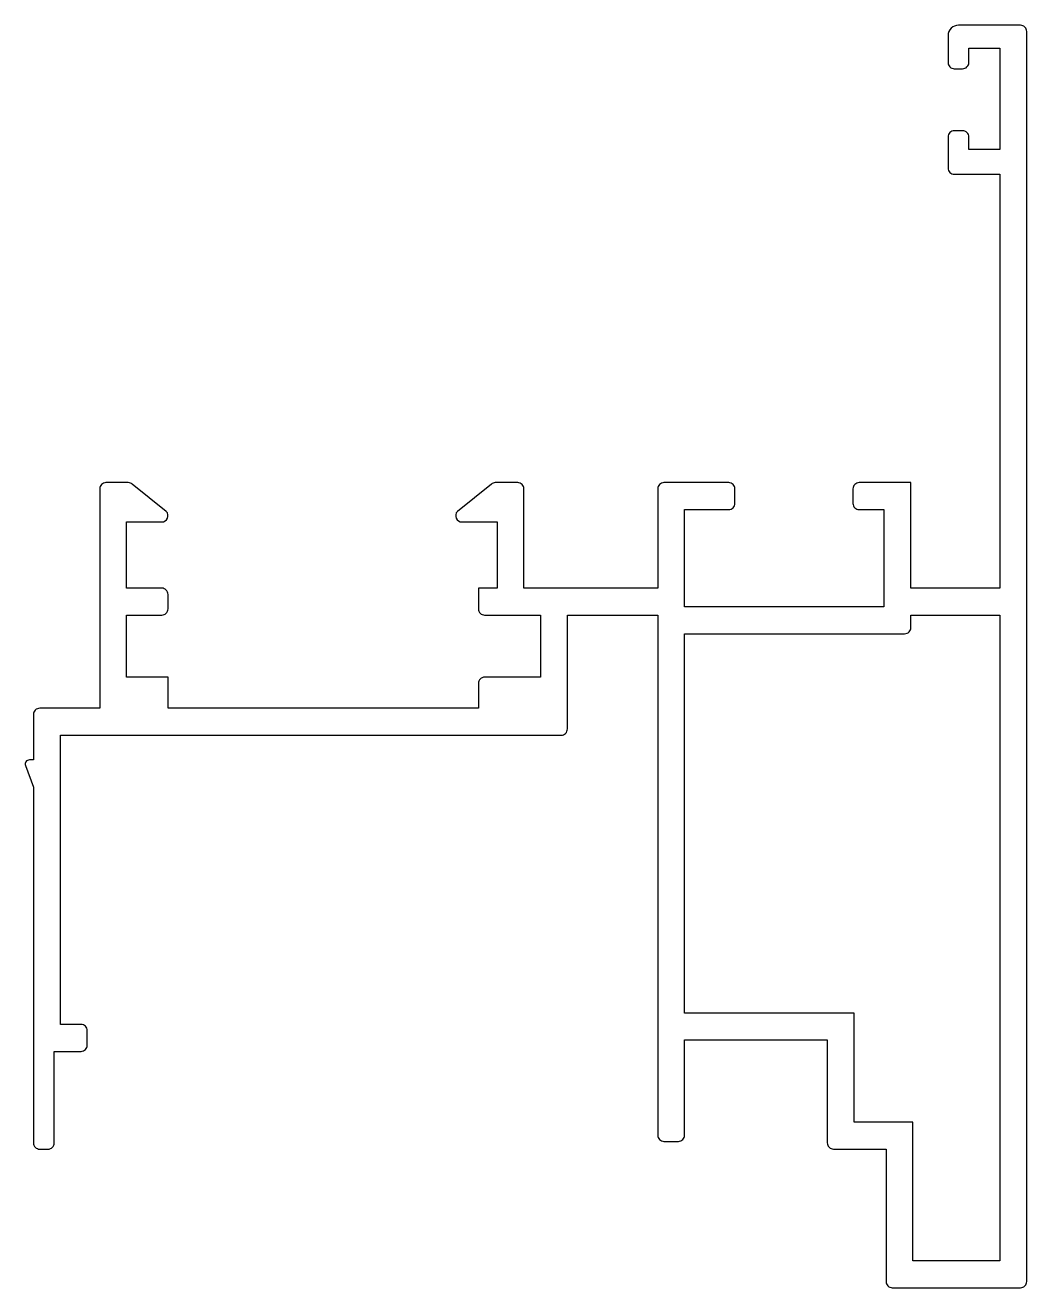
# Model space of a CAD drawing. Extents: x 146 to 194.4, y 175.8 to 236.8.
import ezdxf

# ---------------------------------------------------------------- set-up
doc = ezdxf.new("R2010")
doc.units = 0
doc.layers.get('0').update_dxf_attribs({"linetype": 'CONTINUOUS'})

msp = doc.modelspace()

# ---------------------------------------------------------------- linework, layer by layer
for points in [[(170.931, 205.259), (168.231, 205.259, 0.414214), (167.931, 204.959), (167.931, 203.759), (152.931, 203.759), (152.931, 205.259), (150.931, 205.259), (150.931, 208.259), (152.631, 208.259, 0.414214), (152.931, 208.559), (152.931, 209.259, 0.414214), (152.631, 209.559), (150.931, 209.559), (150.931, 212.759), (152.631, 212.759, 0.658661), (152.849, 213.266), (151.202, 214.593, 0.171185), (151.013, 214.659), (149.931, 214.659, 0.414214), (149.631, 214.359), (149.631, 203.759), (146.731, 203.759, 0.414214), (146.431, 203.459), (146.431, 201.261), (146.231, 201.261, 0.522153), (146.044, 200.992), (146.431, 199.943), (146.431, 182.757, 0.414214), (146.731, 182.457), (147.131, 182.457, 0.414214), (147.431, 182.757), (147.431, 187.181), (148.731, 187.181, 0.414214), (149.031, 187.481), (149.031, 188.181, 0.414214), (148.731, 188.481), (147.731, 188.481), (147.731, 202.459), (171.931, 202.459, 0.414214), (172.231, 202.759), (172.231, 208.259), (176.598, 208.259), (176.598, 183.132, 0.414214), (176.898, 182.832), (177.598, 182.832, 0.414214), (177.898, 183.132), (177.898, 187.732), (184.791, 187.732), (184.791, 182.759, 0.414214), (185.091, 182.459), (187.631, 182.459), (187.631, 176.059, 0.414214), (187.931, 175.759), (194.131, 175.759, 0.414214), (194.431, 176.059), (194.431, 236.459, 0.414214), (194.131, 236.759), (191.131, 236.759, 0.414214), (190.631, 236.259), (190.631, 234.959, 0.414214), (190.931, 234.659), (191.331, 234.659, 0.414214), (191.631, 234.959), (191.631, 235.659), (193.131, 235.659), (193.131, 230.759), (191.631, 230.759), (191.631, 231.359, 0.414214), (191.331, 231.659), (190.931, 231.659, 0.414214), (190.631, 231.359), (190.631, 229.859, 0.414214), (190.931, 229.559), (193.131, 229.559), (193.131, 209.559), (188.831, 209.559), (188.831, 214.659), (186.331, 214.659, 0.414214), (186.031, 214.359), (186.031, 213.659, 0.414214), (186.331, 213.359), (187.531, 213.359), (187.531, 208.659), (177.898, 208.659), (177.898, 213.359), (180.031, 213.359, 0.414214), (180.331, 213.659), (180.331, 214.359, 0.414214), (180.031, 214.659), (176.898, 214.659, 0.414214), (176.598, 214.359), (176.598, 209.559), (170.131, 209.559), (170.131, 214.359, 0.414214), (169.831, 214.659), (168.749, 214.659, 0.171185), (168.561, 214.593), (166.914, 213.266, 0.658661), (167.131, 212.759), (168.831, 212.759), (168.831, 209.559), (167.931, 209.559), (167.931, 208.559, 0.414214), (168.231, 208.259), (170.931, 208.259)], [(188.931, 183.759), (186.091, 183.759), (186.091, 189.032), (177.898, 189.032), (177.898, 207.359), (188.531, 207.359, 0.414214), (188.831, 207.659), (188.831, 208.259), (193.131, 208.259), (193.131, 177.059), (188.931, 177.059)]]:
    msp.add_lwpolyline(points, format="xyb", close=True)

doc.saveas('drawing.dxf')
